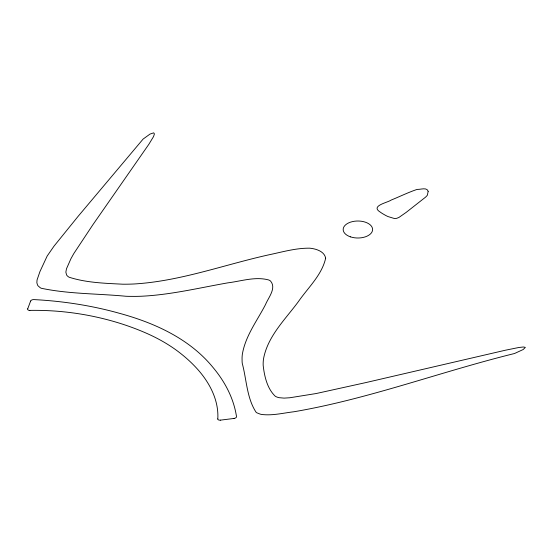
<?xml version="1.0" encoding="UTF-8"?>
<svg xmlns="http://www.w3.org/2000/svg" width="553" height="553" viewBox="0 0 553 553"><rect width="100%" height="100%" fill="white"/><g stroke="black" fill="none" stroke-linecap="round" stroke-linejoin="round"><path stroke-width="0.83" d="M27.712 308.857L30.622 301.019M220.453 420.135L234.03 418.455M29.821 310.385C60.408 309.867 91.058 314.27 120.243 323.422A204.7 118.183 0 0 1 142.176 331.42C156.16 337.206 169.564 344.54 181.377 354.051A204.7 118.183 0 0 1 195.23 366.715C208.529 380.664 218.926 399.093 217.813 418.918M30.705 301.026A3.062 1.77 0 0 1 33.809 299.588A245.207 141.568 0 0 1 118.985 313.178C154.197 322.738 189.423 338.547 212.995 367.434A245.207 141.568 0 0 1 236.511 416.616A3.062 1.77 0 0 1 234.016 418.407M29.821 310.44A2.177 1.258 0 0 1 27.685 308.851M220.46 420.149A2.177 1.258 0 0 1 217.716 418.918M325.655 258.189C321.894 275.062 307.959 287.733 298.399 301.606C285.258 319.434 267.728 336.169 263.532 358.779A114.927 66.353 0 0 0 263.166 365.25C264.348 376.047 267.113 388.462 275.221 396.204A9.926 5.73 0 0 0 279.168 397.69L284.062 398.119L289.834 397.752L316.143 393.542L366.1 382.524L505.504 350.194L518.818 347.498L523.421 346.987L525.35 347.388L523.173 349.531L514.525 353.512C440.748 371.644 368.989 398.948 293.982 411.75C283.288 413.008 272.484 415.815 261.673 414.46A11.039 6.373 0 0 1 260.041 414.066L257.014 412.877A7.307 4.217 0 0 1 256.122 412.296C246.762 398.098 246.617 379.628 242.283 363.487A79.542 45.92 0 0 1 242.11 361.71L242.055 358.137A112.957 65.213 0 0 1 242.345 354.3C245.38 335.961 257.145 320.768 265.495 304.599C268.246 297.742 276.77 288.099 270.493 281A8.544 4.929 0 0 0 268.703 279.97C255.272 276.286 241.219 281.214 227.829 282.853C199.246 287.871 170.829 294.797 141.748 296.221A112.957 65.213 0 0 1 135.098 296.387L128.918 296.353A79.542 45.92 0 0 1 125.835 296.256C97.722 293.553 68.987 294.092 41.288 288.265A7.307 4.217 0 0 1 40.286 287.754L38.233 286.005A11.039 6.373 0 0 1 37.542 285.058L36.864 282.77L37.037 280.012L39.947 271.564L47.178 256.018L54.014 246.147L78.07 216.396L143.103 139.079L150.001 134.082L153.72 132.831L154.418 133.944L153.534 136.598L148.854 144.285L92.863 224.774L73.777 253.613L70.915 258.749L66.478 268.806L65.855 272.138L66.595 274.959A9.926 5.73 0 0 0 69.166 277.24C86.323 282.749 104.876 283.288 122.773 284.201A114.927 66.353 0 0 0 133.985 283.986C180.098 281.277 223.82 264.825 268.592 254.878C282.168 252.057 295.772 248 309.742 248.179C315.867 248.774 324.39 251.235 325.655 258.189M428.174 191.276L427.372 195.091A7.037 4.065 0 0 1 427.047 195.631L425.824 196.896A42.415 24.484 0 0 1 425.195 197.442L406.22 212.345L398.907 217.453L396.625 218.352L394.413 218.525L387.999 216.569A53.385 30.823 0 0 1 385.406 215.29L382.524 213.624A53.385 30.823 0 0 1 380.298 212.131C369.929 205.806 387.632 202.674 391.213 200.041C399.681 196.612 407.92 192.548 416.568 189.582A7.037 4.065 0 0 1 417.508 189.396C420.833 189.555 426.909 187.066 428.174 191.276M350.533 236.871A14.724 8.502 0 0 0 372.618 229.509A14.724 8.502 0 0 0 350.533 222.147A14.724 8.502 0 0 0 350.533 236.871"/></g></svg>
